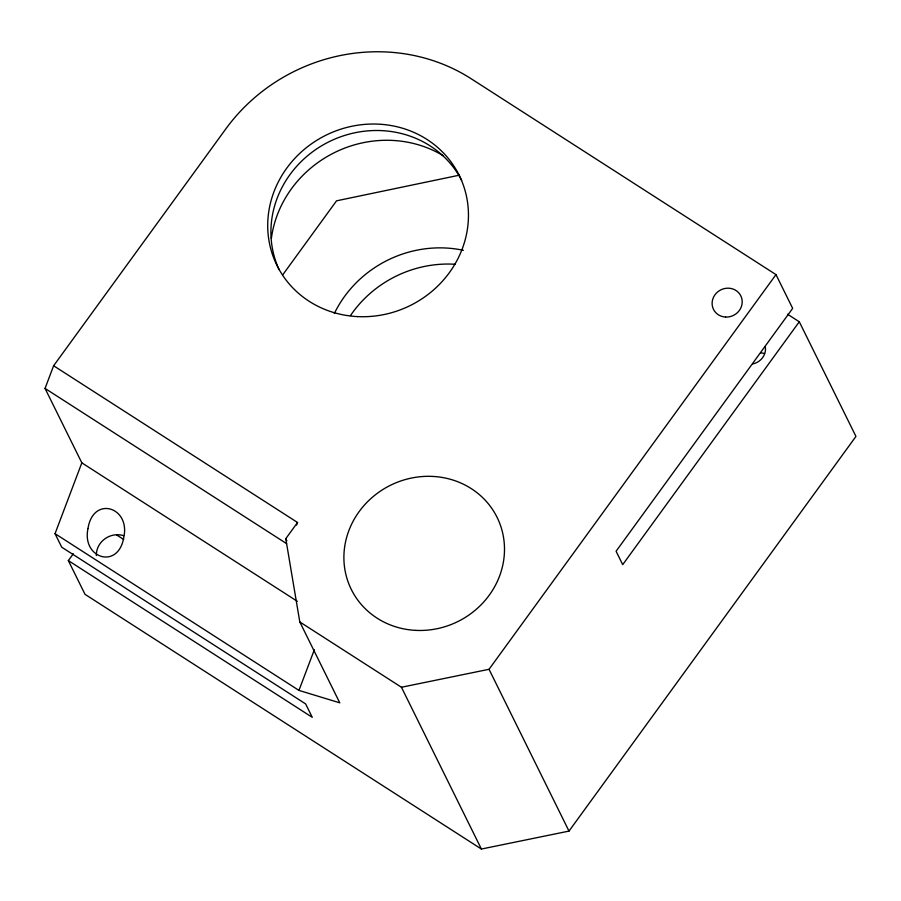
<?xml version="1.0" encoding="UTF-8"?>
<svg xmlns="http://www.w3.org/2000/svg" width="901" height="901" viewBox="0 0 901 901"><rect width="100%" height="100%" fill="white"/><g stroke="black" fill="none" stroke-linecap="round" stroke-linejoin="round"><path stroke-width="1.35" d="M297.33 601.316L81.833 462.844L45.05 388.421L53.621 365.761L225.791 128.944A177.88 166.28 -26.3 0 1 471.088 78.702L775.986 274.614L792.666 308.367L616.081 551.243L622.704 564.645L799.288 321.77L787.53 314.212M73.308 553.777L68.341 560.591L312.264 717.331L305.642 703.929L61.718 547.189L55.04 533.662L81.833 462.844M296.598 525.013L297.544 522.49L53.621 365.761M297.544 522.49L285.775 538.685L299.796 621.938L339.778 702.836L298.963 690.403L314.336 649.745M282.745 274.828L336.546 200.822L459.521 175.143M299.796 621.938L401.441 687.249L489.04 669.297L775.986 274.614M68.341 560.591L85.021 594.333L481.393 849.035L569.004 831.094L855.95 436.411L799.288 321.77M45.05 388.421L286.608 543.641M116.567 534.89L123.674 539.451M55.04 533.662L298.963 690.403M489.04 669.297L569.004 831.094M401.441 687.249L481.393 849.035M285.775 538.685L286.845 540.848M271.381 238.269A111.803 104.516 -26.3 0 1 443.281 155.749M279.073 269.602A101.644 95.022 -26.3 0 1 329.631 141.446A101.644 95.022 -26.3 0 1 461.684 180.403M334.339 313.503A111.803 104.516 -26.3 0 1 463.384 250.309M350.489 315.564A111.803 104.516 -26.3 0 1 455.23 264.275M96.351 555.557A20.329 19 -26.3 0 1 123.583 535.644M765.321 346.727A15.249 14.258 -26.3 0 1 752.842 363.903M760.692 352.91A15.249 14.258 -26.3 0 1 764.51 353.586M87.994 528.527C81.507 558.586 118.752 570.063 123.854 536.973C130.341 506.914 93.096 495.437 87.994 528.527M357.753 316.611A101.644 95.022 -26.3 0 0 459.713 176.382A101.644 95.022 -26.3 0 0 286.777 168.127A101.644 95.022 -26.3 0 0 357.753 316.611M725.609 317.062A15.249 14.258 -26.3 0 0 740.904 296.035A15.249 14.258 -26.3 0 0 714.955 294.796A15.249 14.258 -26.3 0 0 725.609 317.062M415.935 630.385A81.315 76.011 -26.3 0 0 497.498 518.199A81.315 76.011 -26.3 0 0 359.15 511.599A81.315 76.011 -26.3 0 0 415.935 630.385"/></g></svg>
